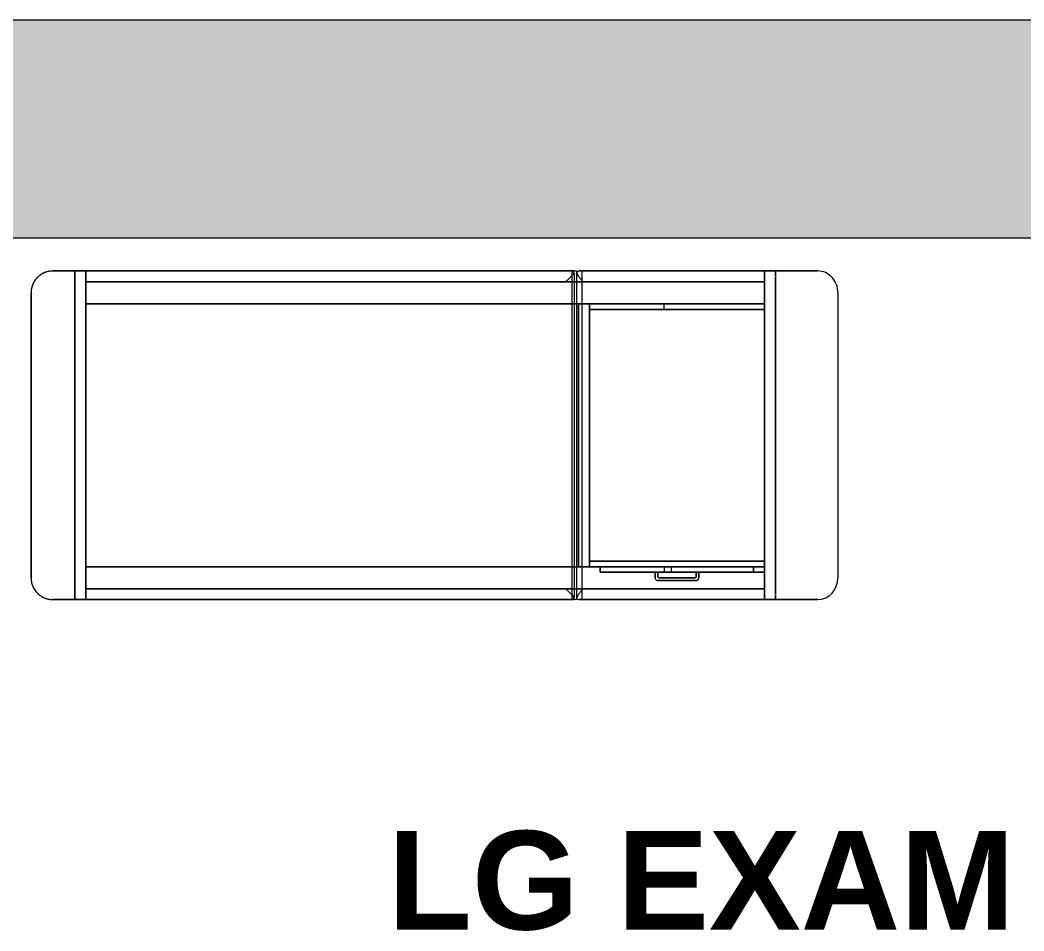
# Model space of a CAD drawing. Header units: inches. Extents: x 1076 to 2563, y 349 to 2134.
# Drawn here: x 2395.3 to 2487, y 1019.2 to 1102.4 of the extents above; entities that cross this region are included whole.
import ezdxf

# ---------------------------------------------------------------- set-up
doc = ezdxf.new("R2010")
doc.units = ezdxf.units.IN
doc.header["$MEASUREMENT"] = 0
for name, color, linetype, lineweight in [('A-AREA-IDEN', 2, 'Continuous', 9), ('A-WALL', 113, 'Continuous', 13), ('A-WALL-PATT', 111, 'Continuous', 13), ('I-FURN', 30, 'Continuous', 9)]:
    doc.layers.add(name, color=color, linetype=linetype, lineweight=lineweight)
doc.styles.add('Swis721 Lt BT_B', font='', dxfattribs={"height": 9})
doc.styles.get('Swis721 Lt BT_B').set_extended_font_data('Swis721 Lt BT', bold=True)

# ---------------------------------------------------------------- blocks, each defined once
blk = doc.blocks.new('Bed-Healthcare-4_SMARTBIM - Treatment_Table_SMARTBIM-V14-Level XX  POWER _ SIGNAL')
at = {"layer": 'I-FURN'}
for p, q in [((-35.575, 15), (-35.877, 15)), ((-35.877, 15), (-35.575, 15)), ((-14.057, 15), (-35.575, 15)), ((-35.575, 15), (-14.359, 15)), ((-31, 15), (-32, 15)), ((-32, 15), (-31, 15)), ((-32, 14.962), (-32, 14.877)), ((-32, 14.877), (-32, 14.962)), ((-32, 14.866), (-32, 14.731)), ((-32, 14.731), (-32, 14.866)), ((-32, 14.707), (-32, 14.531)), ((-32, 14.531), (-32, 14.707)), ((-31, 14.881), (-31, 14.96)), ((-31, 14.96), (-31, 14.881)), ((-31, 14.739), (-31, 14.866)), ((-31, 14.866), (-31, 14.739)), ((-31, 14.541), (-31, 14.707)), ((-31, 14.707), (-31, 14.541)), ((-14.359, 15), (-14.057, 15)), ((-14.359, 14.984), (-14.359, 14.939)), ((-14.359, 14.937), (-14.359, 14.864)), ((-14.359, 14.861), (-14.359, 14.705)), ((-14.359, 14.701), (-14.359, 14.26)), ((-13.852, 14.864), (-13.852, -14.864)), ((-13.835, -15), (-13.835, 15)), ((-13.835, 15), (34, 15)), ((-13.835, -15), (-13.835, 15)), ((-13.835, 15), (-13.627, 15)), ((-13.645, 14.81), (-13.645, -14.81)), ((34, 15), (-13.627, 15)), ((-13.412, 14.65), (-13.412, 14.809)), ((32, 15), (31, 15)), ((31, 15), (32, 15)), ((31, 14.96), (31, 14.867)), ((31, 14.867), (31, 14.96)), ((31, 14.862), (31, 14.714)), ((31, 14.714), (31, 14.862)), ((31, 14.704), (31, 14.509)), ((31, 14.509), (31, 14.704)), ((32, 14.866), (32, 14.962)), ((32, 14.962), (32, 14.866)), ((32, 14.711), (32, 14.864)), ((32, 14.864), (32, 14.711)), ((32, 14.506), (32, 14.705)), ((32, 14.705), (32, 14.506)), ((-32, 14.463), (-32, 14.259)), ((-32, 14.259), (-32, 14.463)), ((-32, 14.219), (-32, -14.219)), ((-32, -14.219), (-32, 14.219)), ((-31, 12.5), (-31, 14.5)), ((-31, 14.5), (-31, 14)), ((-14.439, 14), (-31, 14)), ((-31, 14), (-31, 12.5)), ((-31, 12.5), (-31, 14)), ((-31, 14), (-14.439, 14)), ((-31, 14), (-31, 12.5)), ((-14.219, 14), (-14.439, 14)), ((-14.439, 14), (-14.219, 14)), ((-14.359, 14.258), (-14.359, -14.258)), ((-14.041, 14), (-14.217, 14)), ((-14.217, 14), (-14.041, 14)), ((-13.917, 14), (-14.038, 14)), ((-14.038, 14), (-13.917, 14)), ((-13.854, 14), (-13.914, 14)), ((-13.914, 14), (-13.854, 14)), ((-13.645, 14), (-13.835, 14)), ((-13.835, 14), (-13.645, 14)), ((-13.489, 14), (-13.645, 14)), ((-13.645, 14), (-13.489, 14)), ((-13.424, 14), (-13.486, 14)), ((-13.486, 14), (-13.424, 14)), ((-13.412, -14.65), (-13.412, 14.65)), ((-13.293, 14), (-13.412, 14)), ((-13.412, 14), (-13.293, 14)), ((-13.071, 14), (-13.29, 14)), ((-13.29, 14), (-13.071, 14)), ((-12.835, 14), (-13.069, 14)), ((-13.069, 14), (-12.835, 14)), ((31, 14), (-12.835, 14)), ((-12.835, 14), (31, 14)), ((31, 14.497), (31, 14.271)), ((31, 14.271), (31, 14.497)), ((31, 14.257), (31, 14.015)), ((31, 14.015), (31, 14.257)), ((31, 12), (31, 14)), ((31, 14), (31, 12)), ((31, 14), (31, -14)), ((31, 12), (31, 14)), ((32, 14.267), (32, 14.498)), ((32, 14.498), (32, 14.267)), ((32, 14.01), (32, 14.258)), ((32, 14.258), (32, 14.01)), ((32, -14), (32, 14)), ((32, 14), (32, -14)), ((-37.703, -13), (-37.703, 13)), ((-25, 13), (-25, 12.5)), ((-25, 12.5), (-25, 13)), ((-25, 13), (-25, 12.5)), ((-25, 12.5), (-25, 13)), ((-21.25, 13.25), (-24.75, 13.25)), ((-24.75, 13.25), (-21.25, 13.25)), ((-21.25, 13.25), (-24.75, 13.25)), ((-24.75, 13.25), (-21.25, 13.25)), ((-24.75, 12.5), (-24.75, 12.875)), ((-24.75, 12.875), (-24.75, 12.5)), ((-24.75, 12.5), (-24.75, 12.875)), ((-24.75, 12.875), (-24.75, 12.5)), ((-24.625, 13), (-21.375, 13)), ((-21.375, 13), (-24.625, 13)), ((-24.625, 13), (-21.375, 13)), ((-21.375, 13), (-24.625, 13)), ((-21.25, 12.875), (-21.25, 12.5)), ((-21.25, 12.5), (-21.25, 12.875)), ((-21.25, 12.875), (-21.25, 12.5)), ((-21.25, 12.5), (-21.25, 12.875)), ((-21, 12.5), (-21, 13)), ((-21, 13), (-21, 12.5)), ((-21, 12.5), (-21, 13)), ((-21, 13), (-21, 12.5)), ((36, -13), (36, 13)), ((36, 13), (36, -13)), ((-31, 12.5), (-31, 12)), ((-31, 12), (-31, 12.5)), ((-21.834, 12.5), (-31, 12.5)), ((-31, 12.5), (-22.49, 12.5)), ((-31, 12.5), (-31, 12)), ((-31, 12.5), (-31, 12)), ((-31, 12), (-31, 12.5)), ((-31, 12.5), (-31, 12)), ((-31, 12), (-21.834, 12)), ((-21.834, 12), (-31, 12)), ((-22.49, 12), (-31, 12)), ((-31, 12), (-21.834, 12)), ((-21.834, 12), (-31, 12)), ((-31, 12), (-31, 11.5)), ((-31, 11.5), (-31, 12)), ((-31, 12), (-30, 12)), ((-21.834, 12), (-31, 12)), ((-31, 12), (-31, -11.5)), ((-31, -11.5), (-31, 12)), ((-31, 12), (-21.834, 12)), ((-31, 12), (-31, 11.5)), ((-30, 12), (-31, 12)), ((-31, 12), (-30, 12)), ((-31, 11.5), (-31, 12)), ((-31, -11.5), (-31, 12)), ((-31, 12), (-31, 11.5)), ((-30, 12.5), (-21.834, 12.5)), ((-25, 12.5), (-30, 12.5)), ((-25, 12.5), (-30, 12.5)), ((-30, 12.5), (-25, 12.5)), ((-30, 12), (-30, 12.5)), ((-30, 12.5), (-30, 12)), ((-30, 12.5), (-30, 12)), ((-30, 12.5), (-30, 12)), ((-30, 12), (-21.834, 12)), ((-21.834, 12), (-30, 12)), ((-21.834, 12), (-30, 12)), ((-30, 12), (-21.834, 12)), ((-30, 12), (-21.834, 12)), ((-21.834, 12), (-30, 12)), ((-30, 12), (-21.834, 12)), ((-25, 12.5), (-24.75, 12.5)), ((-24.75, 12.5), (-25, 12.5)), ((-25, 12.5), (-24.75, 12.5)), ((-24.75, 12.5), (-25, 12.5)), ((-24.75, 12.5), (-25, 12.5)), ((-24.75, 12.5), (-25, 12.5)), ((-25, 12.5), (-24.75, 12.5)), ((-21.834, 12.5), (-24.75, 12.5)), ((-21.834, 12.5), (-24.75, 12.5)), ((-24.75, 12.5), (-21.834, 12.5)), ((-22.49, 12.5), (-21.834, 12.5)), ((-22.49, 12.5), (-22.49, 12)), ((-21.834, 12), (-22.49, 12)), ((-21.834, 12), (-21.834, 12.5)), ((-21.834, 12.5), (-16, 12.5)), ((-21.25, 12.5), (-21.834, 12.5)), ((-21.25, 12.5), (-21.834, 12.5)), ((-21.834, 12.5), (-21.25, 12.5)), ((-21.834, 12), (-14.235, 12)), ((-15, 12), (-21.834, 12)), ((-21.834, 12), (-16, 12)), ((-16, 12), (-21.834, 12)), ((-16, 12), (-21.834, 12)), ((-21.834, 12), (-16, 12)), ((-15, 12), (-21.834, 12)), ((-21.834, 12), (-16, 12)), ((-14.235, 12), (-21.834, 12)), ((-21.834, 12), (-15, 12)), ((-16, 12), (-21.834, 12)), ((-21.834, 12), (-16, 12)), ((-21.25, 12.5), (-21, 12.5)), ((-21, 12.5), (-21.25, 12.5)), ((-21.25, 12.5), (-21, 12.5)), ((-21, 12.5), (-21.25, 12.5)), ((-21, 12.5), (-21.25, 12.5)), ((-21, 12.5), (-21.25, 12.5)), ((-21.25, 12.5), (-21, 12.5)), ((-16, 12.5), (-21, 12.5)), ((-16, 12.5), (-21, 12.5)), ((-21, 12.5), (-16, 12.5)), ((-16, 12.5), (-16, 12)), ((-16, 12.5), (-16, 12)), ((-16, 12), (-16, 12.5)), ((-16, 12.5), (-16, 12)), ((-16, 12), (-15, 12)), ((-14.235, 12), (-16, 12)), ((-16, 12), (-14.235, 12)), ((-14.235, 12), (-15, 12)), ((-15, 11.5), (-15, 12)), ((-15, 12), (-15, 11.5)), ((-14.235, 12), (-15, 12)), ((-15, 12), (-15, -12)), ((-15, 11.5), (-15, 12)), ((-15, 12), (-14.235, 12)), ((-15, 12), (-14.235, 12)), ((-14.217, 12), (-14.053, 12)), ((-14.053, 12), (-14.217, 12)), ((-14.053, 12), (-14.217, 12)), ((-14.217, 12), (-14.053, 12)), ((-14.053, 12), (-14.217, 12)), ((-14.217, 12), (-14.053, 12)), ((-14.053, 12), (-14.217, 12)), ((-14.217, 12), (-14.053, 12)), ((-14.038, 12), (-13.925, 12)), ((-13.925, 12), (-14.038, 12)), ((-13.925, 12), (-14, 12)), ((-14, -12), (-14, 12)), ((-14, 12), (-14, -12)), ((-14, 12), (-13.925, 12)), ((-13.925, 12), (-14, 12)), ((-14, 12), (-13.925, 12)), ((-13.914, 12), (-13.858, 12)), ((-13.858, 12), (-13.914, 12)), ((-13.858, 12), (-13.914, 12)), ((-13.914, 12), (-13.858, 12)), ((-13.858, 12), (-13.914, 12)), ((-13.914, 12), (-13.858, 12)), ((-13.835, 12), (-13.645, 12)), ((-13.645, 12), (-13.835, 12)), ((-13.645, 12), (-13.835, 12)), ((-13.835, 12), (-13.645, 12)), ((-13.645, 12), (-13.835, 12)), ((-13.835, 12), (-13.645, 12)), ((-13.645, 12), (-13.5, 12)), ((-13.5, 12), (-13.645, 12)), ((-13.5, 12), (-13.645, 12)), ((-13.645, 12), (-13.5, 12)), ((-13.5, 12), (-13.645, 12)), ((-13.645, 12), (-13.5, 12)), ((-13.412, 12), (-13.307, 12)), ((-13.307, 12), (-13.412, 12)), ((-13.307, 12), (-13.412, 12)), ((-13.412, 12), (-13.307, 12)), ((-13.307, 12), (-13.412, 12)), ((-13.412, 12), (-13.307, 12)), ((-13.29, 12), (-13.086, 12)), ((-13.086, 12), (-13.29, 12)), ((-13.086, 12), (-13.29, 12)), ((-13.29, 12), (-13.086, 12)), ((-13.086, 12), (-13.29, 12)), ((-13.29, 12), (-13.086, 12)), ((-13.069, 12), (-12.852, 12)), ((-12.852, 12), (-13.069, 12)), ((-12.852, 12), (-13.069, 12)), ((-13.069, 12), (-12.852, 12)), ((-12.852, 12), (-13.069, 12)), ((-13.069, 12), (-12.852, 12)), ((-12.835, 12), (31, 12)), ((31, 12), (-12.835, 12)), ((31, 12), (-12.835, 12)), ((-12.835, 12), (31, 12)), ((31, 12), (-12.835, 12)), ((-12.835, 12), (31, 12)), ((31, -12), (31, 12)), ((31, 12), (31, -12)), ((31, -12), (31, 12)), ((31, 12), (31, -12)), ((31, -12), (31, 12)), ((-31, 11.5), (-15, 11.5)), ((-15, 11.5), (-31, 11.5)), ((-31, 11.5), (-31, -11.5)), ((-31, -11.5), (-31, 11.5)), ((-31, 11.5), (-31, -11.5)), ((-15, -11.5), (-15, 11.5)), ((-31, -11.5), (-21.844, -11.5)), ((-21.844, -11.5), (-31, -11.5)), ((-31, -12), (-31, -11.5)), ((-31, -11.5), (-31, -12)), ((-31, -11.5), (-31, -12)), ((-21.844, -11.5), (-31, -11.5)), ((-31, -11.5), (-21.844, -11.5)), ((-31, -12), (-31, -11.5)), ((-31, -11.5), (-31, -12)), ((-31, -12), (-31, -11.5)), ((-31, -11.5), (-31, -12)), ((-31, -12), (-31, -11.5)), ((-31, -12), (-31, -11.5)), ((-31, -11.5), (-31, -12)), ((-21.844, -11.5), (-21.844, -12)), ((-21.844, -11.5), (-21.844, -12)), ((-15, -11.5), (-21.844, -11.5)), ((-21.844, -11.5), (-15, -11.5)), ((-15, -12), (-15, -11.5)), ((-15, -11.5), (-15, -12)), ((-15, -12), (-15, -11.5)), ((-31, -12), (-31, -14)), ((-21.844, -12), (-31, -12)), ((-31, -12), (-21.844, -12)), ((-31, -14), (-31, -12)), ((-31, -12), (-21.844, -12)), ((-21.844, -12), (-31, -12)), ((-31, -12), (-21.844, -12)), ((-21.844, -12), (-31, -12)), ((-31, -12), (-21.844, -12)), ((-21.844, -12), (-31, -12)), ((-31, -12), (-21.844, -12)), ((-21.844, -12), (-31, -12)), ((-31, -14.5), (-31, -12)), ((-31, -12), (-31, -14)), ((-14.439, -12), (-21.844, -12)), ((-21.844, -12), (-15, -12)), ((-21.844, -12), (-15, -12)), ((-15, -12), (-21.844, -12)), ((-21.844, -12), (-14.439, -12)), ((-15, -12), (-21.844, -12)), ((-21.844, -12), (-14.439, -12)), ((-14.439, -12), (-21.844, -12)), ((-15, -12), (-14.439, -12)), ((-15, -12), (-14.439, -12)), ((-14.439, -12), (-15, -12)), ((-14.439, -12), (-15, -12)), ((-14.217, -12), (-14.423, -12)), ((-14.423, -12), (-14.217, -12)), ((-14.423, -12), (-14.217, -12)), ((-14.217, -12), (-14.423, -12)), ((-14.423, -12), (-14.217, -12)), ((-14.217, -12), (-14.423, -12)), ((-14.423, -12), (-14.217, -12)), ((-14.217, -12), (-14.423, -12)), ((-14.038, -12), (-14.203, -12)), ((-14.203, -12), (-14.038, -12)), ((-14.203, -12), (-14.038, -12)), ((-14.038, -12), (-14.203, -12)), ((-14.203, -12), (-14.038, -12)), ((-14.038, -12), (-14.203, -12)), ((-14.203, -12), (-14.038, -12)), ((-14.038, -12), (-14.203, -12)), ((-13.914, -12), (-14.027, -12)), ((-14.027, -12), (-13.914, -12)), ((-14, -12), (-13.914, -12)), ((-13.914, -12), (-14, -12)), ((-14, -12), (-13.914, -12)), ((-13.914, -12), (-14, -12)), ((-13.852, -12), (-13.908, -12)), ((-13.908, -12), (-13.852, -12)), ((-13.908, -12), (-13.852, -12)), ((-13.852, -12), (-13.908, -12)), ((-13.908, -12), (-13.852, -12)), ((-13.852, -12), (-13.908, -12)), ((-13.645, -12), (-13.793, -12)), ((-13.793, -12), (-13.645, -12)), ((-13.793, -12), (-13.645, -12)), ((-13.645, -12), (-13.793, -12)), ((-13.793, -12), (-13.645, -12)), ((-13.645, -12), (-13.793, -12)), ((-13.486, -12), (-13.63, -12)), ((-13.63, -12), (-13.486, -12)), ((-13.63, -12), (-13.486, -12)), ((-13.486, -12), (-13.63, -12)), ((-13.63, -12), (-13.486, -12)), ((-13.486, -12), (-13.63, -12)), ((-13.412, -12), (-13.468, -12)), ((-13.468, -12), (-13.412, -12)), ((-13.468, -12), (-13.412, -12)), ((-13.412, -12), (-13.468, -12)), ((-13.468, -12), (-13.412, -12)), ((-13.412, -12), (-13.468, -12)), ((-13.29, -12), (-13.412, -12)), ((-13.412, -12), (-13.29, -12)), ((-13.412, -12), (-13.29, -12)), ((-13.29, -12), (-13.412, -12)), ((-13.412, -12), (-13.29, -12)), ((-13.29, -12), (-13.412, -12)), ((-13.069, -12), (-13.271, -12)), ((-13.271, -12), (-13.069, -12)), ((-13.271, -12), (-13.069, -12)), ((-13.069, -12), (-13.271, -12)), ((-13.271, -12), (-13.069, -12)), ((-13.069, -12), (-13.271, -12)), ((31, -12), (-13.051, -12)), ((-13.051, -12), (31, -12)), ((-13.051, -12), (31, -12)), ((31, -12), (-13.051, -12)), ((-13.051, -12), (31, -12)), ((31, -12), (-13.051, -12)), ((31, -14), (31, -12)), ((31, -12), (31, -14)), ((31, -14), (31, -12)), ((-32, -14.259), (-32, -14.463)), ((-32, -14.463), (-32, -14.259)), ((-32, -14.531), (-32, -14.707)), ((-32, -14.707), (-32, -14.531)), ((-31, -14), (-14.439, -14)), ((-14.439, -14), (-31, -14)), ((-31, -14), (-31, -14.5)), ((-31, -14.707), (-31, -14.541)), ((-31, -14.541), (-31, -14.707)), ((-14.439, -14), (-14.217, -14)), ((-14.217, -14), (-14.439, -14)), ((-14.359, -14.26), (-14.359, -14.701)), ((-14.215, -14), (-14.038, -14)), ((-14.038, -14), (-14.215, -14)), ((-14.036, -14), (-13.914, -14)), ((-13.914, -14), (-14.036, -14)), ((-13.912, -14), (-13.852, -14)), ((-13.852, -14), (-13.912, -14)), ((-13.821, -14), (-13.641, -14)), ((-13.641, -14), (-13.821, -14)), ((-13.641, -14), (-13.486, -14)), ((-13.486, -14), (-13.641, -14)), ((-13.481, -14), (-13.412, -14)), ((-13.412, -14), (-13.481, -14)), ((-13.412, -14), (-13.29, -14)), ((-13.29, -14), (-13.412, -14)), ((-13.412, -14.809), (-13.412, -14.65)), ((-13.287, -14), (-13.069, -14)), ((-13.069, -14), (-13.287, -14)), ((-13.067, -14), (-12.835, -14)), ((-12.835, -14), (-13.067, -14)), ((-12.835, -14), (31, -14)), ((31, -14), (-12.835, -14)), ((31, -14.015), (31, -14.257)), ((31, -14.257), (31, -14.015)), ((31, -14.271), (31, -14.497)), ((31, -14.497), (31, -14.271)), ((31, -14.509), (31, -14.704)), ((31, -14.704), (31, -14.509)), ((32, -14.258), (32, -14.01)), ((32, -14.01), (32, -14.258)), ((32, -14.498), (32, -14.267)), ((32, -14.267), (32, -14.498)), ((32, -14.705), (32, -14.506)), ((32, -14.506), (32, -14.705)), ((-35.877, -15), (-35.575, -15)), ((-14.359, -15), (-35.877, -15)), ((-35.575, -15), (-14.057, -15)), ((-32, -14.731), (-32, -14.866)), ((-32, -14.866), (-32, -14.731)), ((-32, -14.877), (-32, -14.962)), ((-32, -14.962), (-32, -14.877)), ((-32, -15), (-31, -15)), ((-31, -15), (-32, -15)), ((-31, -14.866), (-31, -14.739)), ((-31, -14.739), (-31, -14.866)), ((-31, -14.96), (-31, -14.881)), ((-31, -14.881), (-31, -14.96)), ((-14.359, -14.705), (-14.359, -14.861)), ((-14.359, -14.864), (-14.359, -14.937)), ((-14.359, -14.939), (-14.359, -14.984)), ((-14.057, -15), (-14.359, -15)), ((34, -15), (-13.835, -15)), ((-13.627, -15), (-13.835, -15)), ((-13.627, -15), (34, -15)), ((31, -14.714), (31, -14.862)), ((31, -14.862), (31, -14.714)), ((31, -14.867), (31, -14.96)), ((31, -14.96), (31, -14.867)), ((31, -15), (32, -15)), ((32, -15), (31, -15)), ((32, -14.864), (32, -14.711)), ((32, -14.711), (32, -14.864)), ((32, -14.962), (32, -14.866)), ((32, -14.866), (32, -14.962))]:
    blk.add_line(p, q, dxfattribs=at)
at = {"layer": 'I-FURN', "flags": 128}
for points in [[(-13.412, 14.876), (-13.531, 14.845), (-13.645, 14.81)], [(-13.627, 15), (-13.516, 14.969), (-13.412, 14.876)], [(36, 13), (35.998, 13.08), (35.994, 13.16), (35.986, 13.239), (35.974, 13.319), (35.96, 13.397), (35.943, 13.475), (35.922, 13.553), (35.898, 13.629), (35.872, 13.705), (35.842, 13.779), (35.81, 13.852), (35.774, 13.924), (35.736, 13.994), (35.695, 14.062), (35.651, 14.129), (35.604, 14.194), (35.555, 14.258), (35.504, 14.319), (35.45, 14.378), (35.393, 14.435), (35.335, 14.489), (35.274, 14.541), (35.212, 14.591), (35.147, 14.638), (35.081, 14.683), (35.012, 14.725), (34.943, 14.764), (34.871, 14.8), (34.799, 14.834), (34.725, 14.864), (34.65, 14.892), (34.573, 14.916), (34.496, 14.937), (34.418, 14.956), (34.34, 14.971), (34.261, 14.983), (34.181, 14.992), (34.102, 14.997), (34.022, 15), (34, 15)], [(34, -15), (34.08, -14.998), (34.16, -14.994), (34.239, -14.986), (34.319, -14.974), (34.397, -14.96), (34.475, -14.943), (34.553, -14.922), (34.629, -14.898), (34.705, -14.872), (34.779, -14.842), (34.852, -14.81), (34.924, -14.774), (34.994, -14.736), (35.062, -14.695), (35.129, -14.651), (35.194, -14.604), (35.258, -14.555), (35.319, -14.504), (35.378, -14.45), (35.435, -14.393), (35.489, -14.335), (35.541, -14.274), (35.591, -14.212), (35.638, -14.147), (35.683, -14.081), (35.725, -14.012), (35.764, -13.943), (35.8, -13.871), (35.834, -13.799), (35.864, -13.725), (35.892, -13.65), (35.916, -13.573), (35.937, -13.496), (35.956, -13.418), (35.971, -13.34), (35.983, -13.261), (35.992, -13.181), (35.997, -13.102), (36, -13.022), (36, -13)], [(-13.645, -14.81), (-13.531, -14.845), (-13.412, -14.876)], [(-13.412, -14.876), (-13.516, -14.969), (-13.627, -15)]]:
    blk.add_lwpolyline(points, dxfattribs=at)
at = {"layer": 'I-FURN'}
for centre, radius, start, end in [((34, 13), 2, 60, 90), ((34, 13), 2, 45, 60), ((34, 13), 2, 0, 45), ((-24.75, 13), 0.25, 90, 180), ((-24.75, 13), 0.25, 90, 180), ((-24.75, 13), 0.25, 150, 180), ((-24.75, 13), 0.25, 165, 180), ((-24.75, 13), 0.25, 120, 165), ((-24.75, 13), 0.25, 105, 150), ((-24.75, 13), 0.25, 105, 120), ((-24.75, 13), 0.25, 90, 105), ((-24.75, 13), 0.25, 90, 105), ((-24.625, 12.875), 0.125, 90, 180), ((-24.625, 12.875), 0.125, 90, 180), ((-24.625, 12.875), 0.125, 90, 180), ((-24.625, 12.875), 0.125, 150, 180), ((-24.625, 12.875), 0.125, 90, 150), ((-21.375, 12.875), 0.125, 0, 90), ((-21.375, 12.875), 0.125, 360, 90), ((-21.375, 12.875), 0.125, 75, 90), ((-21.375, 12.875), 0.125, 360, 90), ((-21.375, 12.875), 0.125, 60, 75), ((-21.375, 12.875), 0.125, 45, 60), ((-21.375, 12.875), 0.125, 30, 45), ((-21.375, 12.875), 0.125, 0, 30), ((-21.25, 13), 0.25, 75, 90), ((-21.25, 13), 0.25, 0, 90), ((-21.25, 13), 0.25, 0, 90), ((-21.25, 13), 0.25, 0, 90), ((-21.25, 13), 0.25, 45, 75), ((-21.25, 13), 0.25, 30, 45), ((-21.25, 13), 0.25, 0, 30), ((34, -13), 2, 330, 0), ((34, -13), 2, 270, 315), ((34, -13), 2, 315, 330)]:
    blk.add_arc(centre, radius, start, end, dxfattribs=at)
for centre, major_axis, ratio, start_param, end_param in [((-35.877, 13), (0, 2), 0.913075, 0, 1.570796), ((-14.057, 14), (0, 1), 0.407793, 5.75613, 6.283185), ((-35.877, -13), (0, 2), 0.913075, 1.570796, 3.141593), ((-14.057, -14), (0, 1), 0.407793, 3.141593, 3.668648)]:
    blk.add_ellipse(centre, major_axis=major_axis, ratio=ratio, start_param=start_param, end_param=end_param, dxfattribs=at)
for points, knots in [([(-13.852, 14.864), (-13.863, 14.821), (-13.892, 14.74), (-13.957, 14.625), (-14.001, 14.554), (-14.049, 14.48), (-14.119, 14.383), (-14.248, 14.217), (-14.358, 14.087), (-14.439, 14)], [-1, -1, -1, -1, -0.75, -0.625, -0.5625, -0.5, -0.375, -0.25, 0, 0, 0, 0]), ([(-12.835, 14), (-12.915, 14.079), (-13.032, 14.197), (-13.183, 14.348), (-13.291, 14.456), (-13.393, 14.558), (-13.519, 14.683), (-13.598, 14.764), (-13.645, 14.81)], [-1, -1, -1, -1, -0.75, -0.625, -0.5, -0.375, -0.25, 0, 0, 0, 0]), ([(-14.439, -14), (-14.359, -14.089), (-14.247, -14.217), (-14.119, -14.383), (-14.05, -14.481), (-14.001, -14.554), (-13.957, -14.625), (-13.893, -14.74), (-13.862, -14.819), (-13.852, -14.864)], [0, 0, 0, 0, 0.25, 0.375, 0.5, 0.5625, 0.625, 0.75, 1, 1, 1, 1]), ([(-13.645, -14.81), (-13.599, -14.763), (-13.519, -14.684), (-13.393, -14.558), (-13.291, -14.456), (-13.183, -14.348), (-13.032, -14.197), (-12.914, -14.08), (-12.835, -14)], [0, 0, 0, 0, 0.25, 0.375, 0.5, 0.625, 0.75, 1, 1, 1, 1])]:
    blk.add_open_spline(points, degree=3, knots=knots, dxfattribs=at)

msp = doc.modelspace()

# ---------------------------------------------------------------- hatches: boundary and pattern name
at = {"layer": 'A-WALL-PATT', "lineweight": 9}
msp.add_hatch(color=7, dxfattribs=at).paths.add_polyline_path([(2497.456, 1082.48), (2542.981, 1082.48), (2542.981, 1102.355), (2237.078, 1102.355), (2237.078, 1082.48), (2448.454, 1082.48)], flags=0)

# ---------------------------------------------------------------- linework, layer by layer
at = {"layer": 'A-WALL', "color": 8, "lineweight": 20}
for p, q in [((2542.981, 1102.355), (2239.169, 1102.355)), ((2391.018, 1082.48), (2526.919, 1082.48))]:
    msp.add_line(p, q, dxfattribs=at)

# ---------------------------------------------------------------- block references
at = {"layer": 'I-FURN', "rotation": 180}
msp.add_blockref('Bed-Healthcare-4_SMARTBIM - Treatment_Table_SMARTBIM-V14-Level XX  POWER _ SIGNAL', (2432.331, 1064.45), dxfattribs=at)

# ---------------------------------------------------------------- texts
at = {"layer": 'A-AREA-IDEN', "insert": (2428.921, 1028.336), "char_height": 9, "width": 66.66, "attachment_point": 1, "style": 'Swis721 Lt BT_B'}
msp.add_mtext('LG EXAM', dxfattribs=at)

doc.saveas('drawing.dxf')
